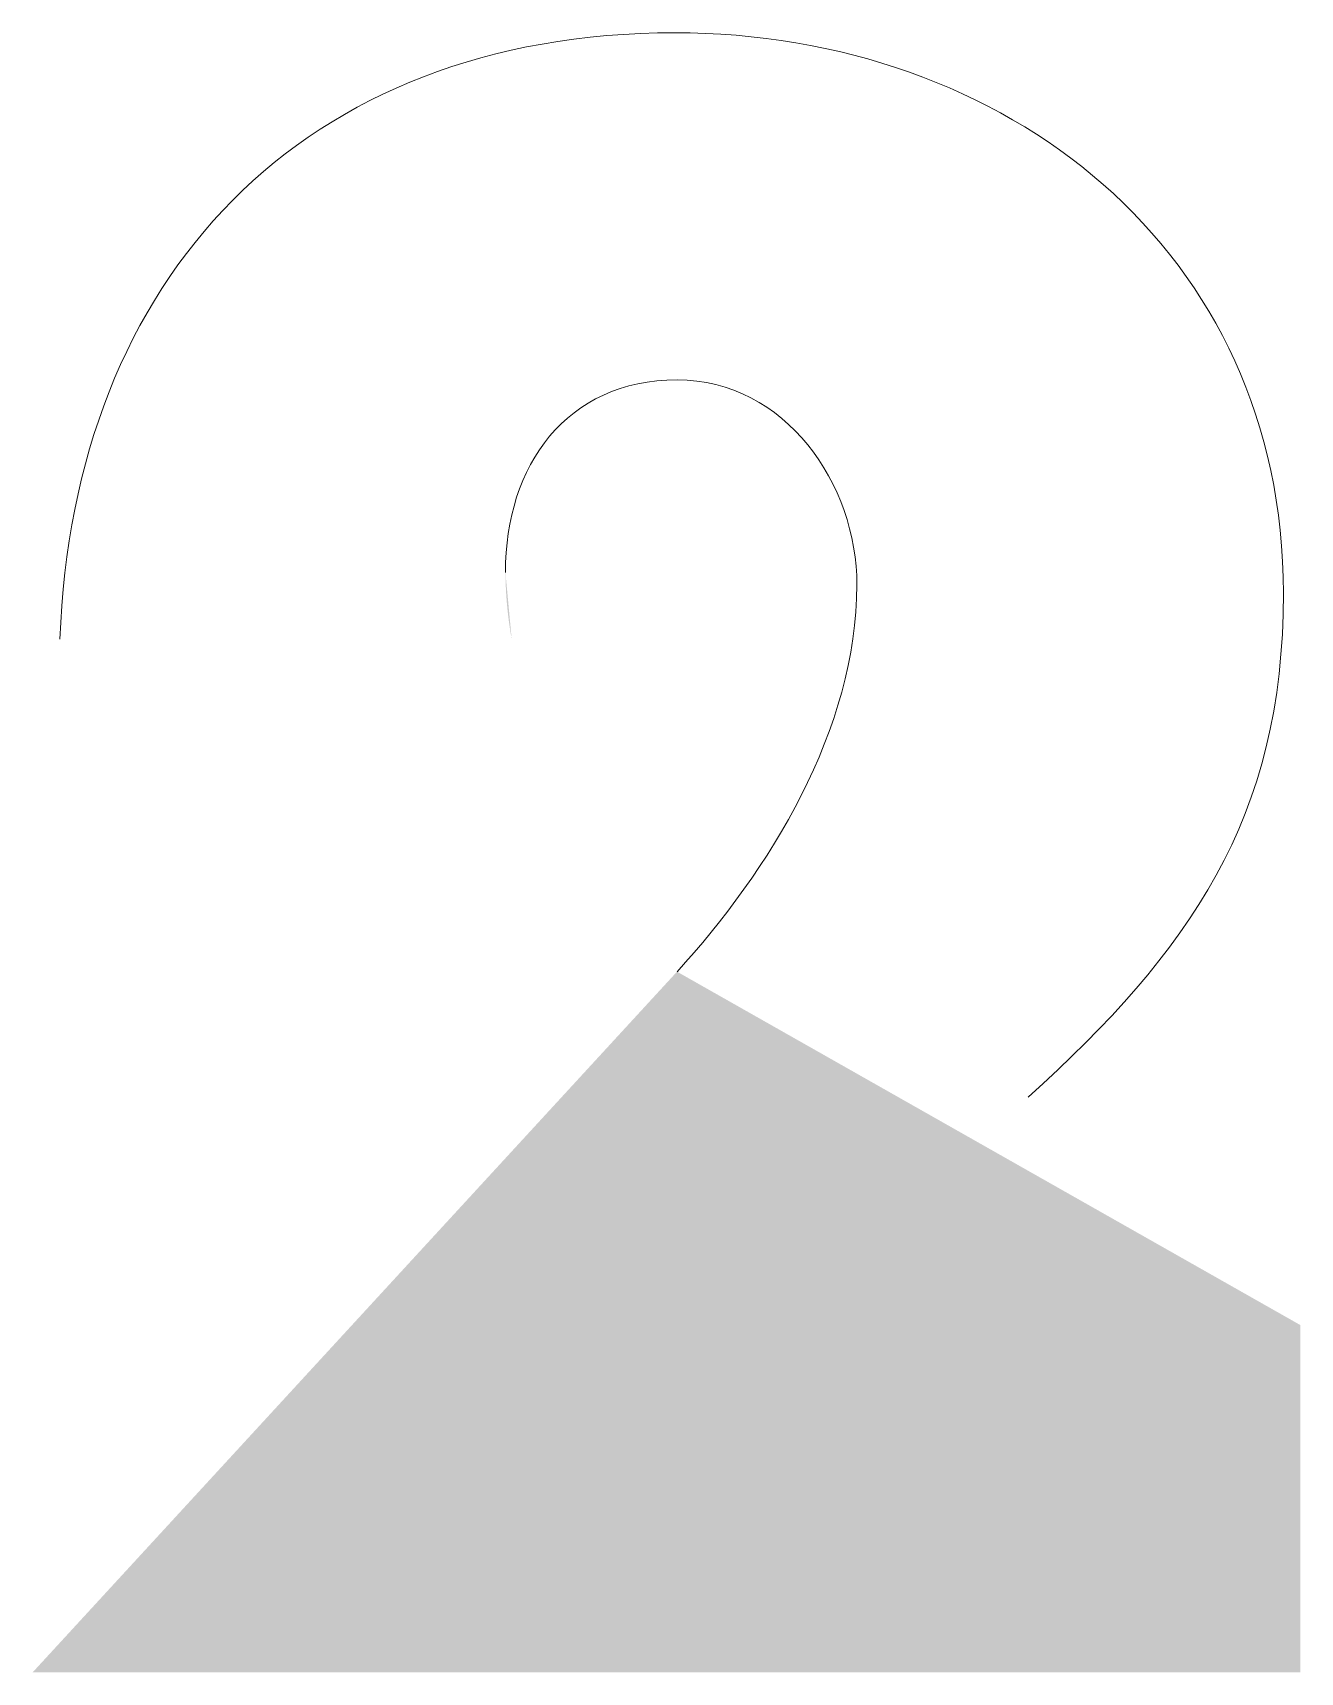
# Model space of a CAD drawing. Header units: metres. Extents: x -8.4 to 7.9, y -3.9 to 2.
# Drawn here: x 2.05282 to 2.07989, y 0.57944 to 0.61447 of the extents above; entities that cross this region are included whole.
import ezdxf

# ---------------------------------------------------------------- set-up
doc = ezdxf.new("R2010")
doc.units = ezdxf.units.M
doc.header["$MEASUREMENT"] = 0
doc.layers.add('PDF4_Geometry_Num_Penna__7', color=7, linetype='Continuous', lineweight=18)

msp = doc.modelspace()

# ---------------------------------------------------------------- hatches: boundary and pattern name
at = {"layer": 'PDF4_Geometry_Num_Penna__7', "linetype": 'Continuous', "lineweight": 18}
for points in [[(2.062916, 0.602938, 0.043377), (2.06305, 0.60151)], [(2.066581, 0.594408), (2.052819, 0.579441), (2.079894, 0.579441), (2.079894, 0.586859)]]:
    msp.add_hatch(color=7, dxfattribs=at).paths.add_polyline_path(points)

# ---------------------------------------------------------------- linework, layer by layer
at = {"layer": 'PDF4_Geometry_Num_Penna__7', "color": 7, "linetype": 'Continuous', "lineweight": 18}
for points in [[(2.066534, 0.614468), (2.058583, 0.614468), (2.05367, 0.609239), (2.0534, 0.60151)], [(2.079536, 0.602496), (2.079536, 0.609821), (2.073594, 0.614468), (2.066534, 0.614468)], [(2.062916, 0.602938), (2.062916, 0.605221), (2.064213, 0.60705), (2.066581, 0.60705)], [(2.066581, 0.60705), (2.068903, 0.60705), (2.070424, 0.604816), (2.070424, 0.602671)], [(2.070424, 0.602671), (2.070424, 0.599587), (2.068547, 0.596549), (2.066581, 0.594408)], [(2.074086, 0.591727), (2.077526, 0.594853), (2.079536, 0.597666), (2.079536, 0.602496)]]:
    msp.add_open_spline(points, degree=3, dxfattribs=at)

doc.saveas('drawing.dxf')
